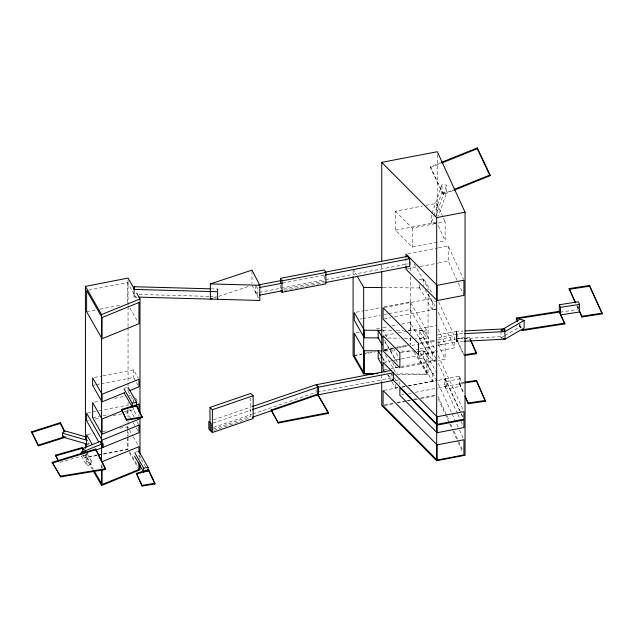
<?xml version="1.0" encoding="UTF-8"?>
<svg xmlns="http://www.w3.org/2000/svg" width="634" height="634" viewBox="0 0 634 634"><rect width="100%" height="100%" fill="white"/><g stroke="black" fill="none" stroke-linecap="round" stroke-linejoin="round"><path stroke-width="0.48" stroke-dasharray="3.17 2.38" d="M136.952 297.084L134.004 297.005L134.146 295.214M217.692 290.816L217.842 289.025L211.938 288.866M432.008 213.349L442.033 184.534L446.598 185.065L446.598 192.657L438.506 215.893M435.923 223.327L431.358 222.803L433.624 216.297M433.949 215.362L442.033 192.126L442.033 184.534M435.923 215.734L446.598 185.065M89.386 443.245L88.34 444.442L88.34 440.646M500.979 331.265L500.979 337.914L504.284 335.98M505.108 335.497L519.999 326.803L521.647 327.295M85.447 454.475L88.094 453.397M453.112 190.604L443.198 194.598L430.415 167.566L430.415 166.805L440.527 162.74M430.415 167.566L441.438 163.128M443.198 194.598L443.198 193.838L453.112 189.843M213.484 419.843L251.746 406.743M213.056 423.116L251.318 410.016M213.484 427.443L251.746 414.343M252.681 414.018L316.136 392.287L316.136 389.442M212.786 429.242L250.779 416.237L250.779 398.192M213.991 430.391L250.39 417.925M214.046 297.877L217.747 296.657M218.675 296.347L249.217 286.235M59.881 462.344L85.709 454.998L85.709 454.237M88.506 290.142L127.466 282.582L134.162 294.216M86.604 311.73L96.106 309.883M99.91 309.146L121.768 304.899M431.445 292.211L423.781 279.008L419.375 279.863L420.334 281.512M419.375 284.611L419.375 287.464L422.022 286.948M425.121 289.762L432.309 302.141L436.715 301.285M419.375 287.464L432.309 309.733L436.715 308.885L427.617 293.209M94.537 377.42L102.145 375.946M103.096 375.756L133.536 369.844L138.45 378.395M92.635 385.385L95.488 384.83M96.439 384.648L100.243 383.911M101.194 383.721L133.536 377.444L137.958 385.139M419.375 330.782L423.781 329.934L436.715 352.203L432.309 353.059L419.375 330.782L419.375 338.382L432.309 360.659L436.715 359.803L423.781 337.526L423.781 329.934M419.375 338.382L423.781 337.526M94.537 402.178L100.243 401.068M114.516 398.295L124.026 396.448M128.781 395.529L130.683 395.156M87.555 412.908L98.008 410.88M98.959 410.689L127.466 405.158M378.173 358.416L380.82 357.901M419.375 351.268L423.781 350.412L436.715 372.689L432.309 373.545L419.851 352.092M92.635 417.743L99.292 416.443M103.096 415.706L108.81 414.596M124.026 411.64L133.536 409.794L136.976 415.777M399.848 359.216L395.442 360.072L384.584 341.377M86.604 420.722L88.506 420.35M95.155 419.058L99.91 418.139M113.217 415.547L121.768 413.891M125.564 413.154L127.466 412.782L130.335 417.774M419.375 358.868L423.781 358.012L436.715 380.289L432.309 381.137L419.375 358.868L419.375 356.015M392.478 362.569L395.442 367.665L398.968 366.983M87.555 434.504L94.204 433.212M102.763 431.556L106.56 430.811M119.866 428.227L127.466 426.753L128.9 429.25M398.968 379.869L395.442 380.551L394.451 378.855M391.986 382.207L395.442 388.151L399.848 387.295M85.431 455.315L85.431 457.296L97.05 455.038M98.024 454.847L128.052 449.015L128.052 429.258M86.604 453.682L86.604 457.479L97.057 455.45M98.008 455.267L127.466 449.546L127.466 437.198M123.662 388.317L127.188 387.636M134.527 452.335L138.061 451.662M83.157 455.283L86.874 461.75L91.288 460.902L91.288 464.698L86.874 465.546L81.295 455.846L85.709 454.998L91.288 464.698M437.397 242.259L412.243 247.07L395.442 230.174L395.442 211.185L422.315 206.05M426.159 205.313L436.715 203.292L443.134 217.383M395.442 230.174L436.715 222.28M395.442 211.185L412.243 228.082L437.397 223.263M438.363 223.081L445.139 221.781L445.139 240.777L438.363 242.069M407.9 253.687L437.658 247.989M438.617 247.807L448.222 245.968L463.525 279.332M282.51 283.144L324.243 275.156M255.819 285.427L255.819 293.019L280.077 288.375M281.052 288.193L324.719 279.832M325.694 279.642L408.185 263.855M283.35 289.175L324.434 281.314L324.434 275.616M284.452 290.372L324.243 282.748M406.941 269.062L419.415 266.676M420.382 266.494L437.658 263.181M438.617 262.999L448.222 261.16L457.883 282.233M356.189 312.237L363.9 310.763M364.867 310.581L380.289 307.625M384.149 306.888L410.174 301.903L426.841 330.837L426.841 338.429L415.119 338.31M384.038 307.561L432.832 298.226M360.049 319.1L361.974 318.728M362.941 318.545L380.289 315.225M384.149 314.488L388 313.743M388.967 313.561L410.174 309.503L426.841 338.429M384.038 318.957L390.734 317.674M394.562 316.945L435.709 309.075M356.189 332.747L360.049 332.01M376.438 328.872L382.215 327.77M383.182 327.58L388 326.661M391.86 325.924L397.637 324.814M401.496 324.077L410.174 322.413L426.841 351.347L426.841 374.131L396.551 373.822M384.989 335.386L394.562 333.563M398.39 332.826L406.996 331.178M407.955 330.996L436.66 325.511M437.508 334.95L456.345 331.352L457.811 333.904L457.811 341.496L438.974 345.094L438.974 337.494L457.811 333.904M354.049 355.381L361.737 353.907M365.58 353.178L372.309 351.886M384.806 349.493L393.46 347.836M397.304 347.099L406.917 345.261M420.382 342.994L437.46 339.729M438.411 339.547L454.538 336.464L454.538 347.86L438.411 350.943M354.263 355.904L361.974 354.43M362.941 354.248L375.471 351.846M384.149 350.19L393.785 348.343M394.752 348.153L408.241 345.57M384.038 350.768L396.472 348.383M397.431 348.201L407.955 346.188M411.783 345.459L419.439 343.993M420.397 343.81L435.709 340.886M437.508 342.542L456.345 338.944L457.811 341.496M400.839 352.472L412.393 350.253M416.253 349.516L419.137 348.969M420.104 348.779L437.436 345.467M438.395 345.276L445.139 343.985L445.139 359.177L438.395 360.469M420.382 354.39L437.46 351.125M384.038 362.252L392.644 360.611M393.603 360.429L400.3 359.145M401.259 358.963L419.439 355.484M420.397 355.302L435.709 352.377M384.038 369.852L389.775 368.75M390.734 368.568L397.431 367.292M401.259 366.555L435.709 359.969M400.839 367.665L437.436 360.659M317.206 392.145L391.907 377.84L391.907 374.044M384.038 390.362L398.39 387.62M402.218 386.883L406.996 385.971M407.955 385.789L435.709 380.479M444.783 378.886L459.27 376.128L460.728 378.672L460.728 386.272L446.249 389.03L444.783 386.486L444.783 378.886L446.249 381.438L446.249 389.03M401.805 387.319L404.69 386.772M408.542 386.035L437.436 380.503M438.395 380.313L445.139 379.029L460.656 412.853M446.249 381.438L460.728 378.672M444.783 386.486L464.048 383.007M401.805 394.919L403.731 394.546M408.542 393.627L411.434 393.072M415.286 392.335L437.436 388.095M438.395 387.913L445.139 386.621L457.391 413.328M384.608 404.888L393.231 403.24M397.066 402.503L405.689 400.854M406.648 400.672L409.516 400.117M413.352 399.388L417.188 398.651M421.016 397.914L436.351 394.982M384.038 405.554L393.603 403.723M397.431 402.994L404.127 401.71M407.955 400.981L410.824 400.426M414.652 399.697L419.439 398.786M420.397 398.596L435.709 395.671M560.25 312.19L577.415 309.535M464.048 382.254L459.27 382.96L463.541 392.541M463.557 341.266L456.631 341.623L456.211 338.944L456.211 331.352L463.137 330.996M456.211 331.352L456.631 334.023L463.557 333.666M456.211 338.944L463.137 338.596M464.12 338.54L503.689 336.527M383.182 287.59L422.212 287.994M382.873 330.385L392.644 330.48M396.551 330.52L403.39 330.591M408.28 330.647L426.841 330.837M387.754 338.033L399.483 338.152M404.365 338.199L411.212 338.271M384.822 350.911L395.576 351.022M401.441 351.085L416.094 351.236M417.069 351.244L426.841 351.347M396.844 374.329L428.069 374.654L428.069 293.962M139.139 294.461L208.99 296.379M209.973 296.403L215.877 296.569M442.033 192.126L446.598 192.657M500.979 337.914L502.627 338.405M387.929 374.908L391.392 378.395M382.587 329.482L387.517 337.977M393.437 348.169L398.865 357.521M384.561 340.474L398.374 364.265M384.584 348.977L385.575 350.673M385.543 355.064L395.901 372.903M382.587 357.56L385.543 362.656M394.427 377.951L397.383 383.047M382.611 358.464L384.093 361.015M391.495 373.759L392.478 375.455M387.548 374.559L391.495 381.351M414.097 352.013L426.841 374.131M134.638 295.048L136.556 298.368M129.859 307.95L137.99 322.08M135.502 398.025L138.45 403.153M128.076 391.265L133.766 401.163M129.859 409.31L134.162 416.792M137.031 421.784L138.466 424.273M133.203 422.759L135.597 426.912M136.072 427.744L137.99 431.072M129.376 430.082L132.728 435.899M133.203 436.731L137.99 445.044M145.669 466.981L138.941 455.291L138.941 457.146M129.376 452.866L138.941 469.493M87.104 453.627L91.288 460.902M414.129 263.784L428.069 288.058L428.069 290.023M459.27 376.128L459.27 383.721L460.728 386.272M417.489 356.245L428.069 374.654M353.09 268.967L356.451 274.831M256.302 286.275L257.285 287.979L257.285 295.571L255.819 293.019M129.487 451.519L138.085 466.513M85.431 457.296L92.279 469.247M86.604 457.479L93.364 469.295M251.991 285.316L258.506 297.94M430.415 166.805L443.198 193.838M519.412 324.798L520.997 328.174M519.016 324.711L520.601 328.087M576.948 305.533L578.588 309.099M576.948 306.293L578.176 308.972M458.287 283.113L463.525 294.525M438.696 301.927L454.538 336.464M438.284 312.435L454.538 347.86M438.276 329.03L445.139 343.985M438.276 344.222L445.139 359.177M438.292 355.737L463.517 410.737M438.292 363.337L461.076 413.011M461.481 413.899L462.701 416.562M461.069 413.748L462.701 417.307M457.803 414.224L460.656 420.453M461.069 421.341L463.517 426.682M438.292 383.847L459.04 429.083M459.452 429.971L463.113 437.951M438.126 396.575L446.693 415.254M447.097 416.142L449.134 420.588M450.766 424.146L452.399 427.704M454.031 431.263L463.01 450.822M438.292 399.04L449.276 422.989M449.68 423.877L452.533 430.082M452.938 430.969L457.819 441.613M458.231 442.5L462.701 452.256M443.538 218.262L445.139 221.781M438.324 225.807L445.139 240.777M463.462 353.962L456.417 338.176L469.588 337.494L469.588 338.255L456.417 338.936L463.462 354.723M459.27 383.721L463.541 393.302M578.366 305.588L578.366 309.384M519.999 323.95L519.999 326.803M456.631 334.023L456.631 341.623M456.345 331.352L456.345 338.944M448.222 245.968L448.222 261.16M445.139 379.029L445.139 386.621M437.309 154.68L437.309 215.948M436.715 203.292L436.715 216.59M432.309 302.141L432.309 309.733M432.309 353.059L432.309 360.659M432.309 373.545L432.309 381.137M431.358 215.203L431.358 222.803M423.781 279.008L423.781 285.657M423.781 350.412L423.781 358.012M412.243 228.082L412.243 247.07M410.761 261.866L410.761 271.709M410.761 276.622L410.761 333.698M410.761 337.637L410.761 344.524M410.174 301.903L410.174 309.503M410.174 322.413L410.174 332.858M410.174 337.605L410.174 344.254M405.982 257.856L405.982 265.448M399.848 381.597L399.848 384.45M395.442 365.77L395.442 367.665M395.442 384.355L395.442 388.151M381.731 265.123L381.731 270.068M381.731 374.805L381.731 380.733M353.09 270.94L353.09 275.861M280.482 284.975L280.482 289.722M251.991 271.075L251.991 283.414M217.842 289.025L217.842 290.927M139.995 456.012L139.995 458.976M138.941 414.454L138.941 416.348M134.004 295.103L134.004 297.005M133.536 369.844L133.536 377.444M133.536 399.349L133.536 402.202M133.536 407.9L133.536 409.794M128.052 280.077L128.052 305.762M128.052 306.753L128.052 326.51M128.052 327.501L128.052 381.834M128.052 382.825L128.052 386.772M128.052 387.762L128.052 392.7M128.052 402.582L128.052 405.546M128.052 409.501L128.052 417.402M128.052 421.356L128.052 428.267M127.466 282.582L127.466 302.83M127.466 409.921L127.466 412.782M127.466 426.753L127.466 428.655M127.466 429.598L127.466 436.247M102.05 465.499L102.05 468.352M101.583 464.714L101.583 468.669M86.874 461.75L86.874 465.546M67.006 436.018L67.006 436.771"/><path stroke-width="0.95" d="M134.004 294.16L134.226 286.726L210.956 288.835M87.421 444.18L62.449 436.961L62.449 433.157L64.533 430.755L85.804 436.905M62.449 436.961L63.495 435.756M464.548 333.619L505.1 331.55L524.12 320.447L524.12 328.04L505.1 339.15L464.548 341.219M101.583 460.767L101.583 314.551L139.995 298.931L136.651 293.098M124.549 392.7L102.05 401.845L102.05 394.245L138.941 379.251L138.941 386.851L129.946 390.504M121.847 410.959L102.05 419.003L102.05 434.195L138.941 419.201M136.247 405.102L138.941 404.009L138.941 411.601M102.05 461.703L138.941 446.701L138.941 452.399M93.261 470.951L101.583 485.462L139.995 469.849L139.995 464.904M82.769 452.28L82.769 448.484L100.449 441.296L100.449 443.198M96.051 450.164L103.12 447.295L103.12 443.499L85.447 450.679L82.769 448.484M441.438 162.367L477.275 147.936L490.066 174.952L490.066 175.713L454.015 190.24M442.358 162.756L477.275 148.697L477.275 147.936M454.015 189.479L490.066 174.952M210.005 430.193L210.005 407.408L250.779 393.445L253.148 395.751L253.148 418.543L212.382 432.507L208.824 429.036L208.824 421.444L211.193 423.75L211.193 431.35M210.005 407.408L212.382 409.715L253.148 395.751M252.681 406.426L316.136 384.695L318.514 387.002L318.514 394.602L252.253 417.291M252.253 409.691L318.514 387.002M271.186 410.047L317.697 394.118L328.499 412.591L328.499 413.352L278.334 423.029L271.186 410.047L278.334 423.029M212.192 298.495L210.345 299.105L210.345 283.913L251.991 270.124L259.805 285.276L259.805 300.468L138.917 297.14M65.159 437.365L38.325 445.892L31.7 432.531L31.7 431.77L60.381 422.648L64.937 431.833M31.7 432.531L60.381 423.409L60.381 422.648M38.325 445.892L38.325 445.139L65.159 436.604M136.381 473.392L148.57 469.58L154.878 483.243L154.878 484.004L142.198 486.064L136.381 473.392L142.198 486.064M136.381 474.153L148.57 470.341L148.57 469.58M52.21 462.337L95.813 449.031L105.561 468.732L105.561 469.493L60.721 476.887L52.21 462.337L60.721 476.887M52.21 463.097L95.813 449.791L95.813 449.031M121.522 409.39L136.381 404.952L142.198 416.863L142.198 417.624L126.649 420.215L121.522 409.39L126.649 420.215M121.522 410.15L136.381 405.712L136.381 404.952M58.114 460.934L55.586 455.149L82.333 447.541L83.181 449.213M55.586 455.909L82.333 448.301L82.333 447.541M85.431 439.513L85.431 286.378L128.052 278.096L134.265 288.93M405.982 256.905L405.982 254.06L437.095 285.355L463.929 280.204L463.929 295.396L437.095 300.548L405.982 269.252L405.982 266.399M124.137 389.141L132.197 403.161L136.611 402.313L136.611 406.109L132.197 406.957L124.137 392.937M81.295 453.944L81.295 452.042L85.709 451.202M278.334 422.268L328.499 412.591M135.01 453.167L143.656 468.201L148.071 467.353L148.071 471.157L143.656 471.997L134.527 456.131M385.155 372.126L383.079 370.034L383.079 362.434L437.095 416.768L463.929 411.624L463.929 419.217L437.095 424.368L392.081 379.092M437.095 425.129L463.929 419.977L463.929 427.578L437.095 432.721L399.88 395.291L399.88 387.691L437.095 425.129L437.095 432.721M437.095 444.878L463.929 439.727L463.929 454.919L437.095 460.07L383.079 405.736L383.079 390.544L437.095 444.878L437.095 460.07M381.731 261.168L381.731 162.359L437.309 151.716L465.047 212.192L465.047 455.267L436.675 460.704L381.731 405.443L381.731 381.723M381.731 162.359L436.675 217.621L465.047 212.192M280.482 283.081L280.482 278.326L324.434 269.918L325.892 272.462L325.892 283.858L281.948 292.274L280.965 290.57M258.727 284.872L281.052 280.593M324.719 272.232L408.185 256.255L409.651 258.807L409.651 266.399L325.218 282.566M280.482 278.326L281.948 280.878L325.892 272.462M259.219 287.606L282.51 283.144M325.218 274.966L409.651 258.807M259.219 295.198L282.51 290.737M390.94 370.43L316.239 384.735L317.697 387.279L317.697 394.879L328.499 413.352M317.697 387.279L393.373 372.792L393.373 380.392L317.697 394.879M126.649 419.454L142.198 416.863M60.721 476.126L105.561 468.732M142.198 485.303L154.878 483.243M517.431 321.343L516.25 318.046L559.299 311.318L564.831 323.887L521.782 330.615L521.782 329.862L564.831 323.134M516.25 318.807L559.299 312.079L564.831 323.887M559.299 304.74L578.366 301.792L579.579 304.383L579.579 311.976L560.504 314.932L560.504 307.332L559.299 304.74L559.299 312.34M560.504 307.332L579.579 304.383M575.3 302.727L569.142 288.589L589.572 285.451L602.3 313.862L581.869 317L579 310.755M569.142 289.342L589.572 286.211L602.3 313.862M579 309.994L581.869 316.239L602.3 313.101M464.825 354.691L476.491 352.956L476.491 353.717L464.825 355.452M465.007 382.112L476.491 380.4L485.422 401.187L468.201 403.747L465.094 396.781M465.007 382.865L476.491 381.161L485.422 401.187M465.094 396.028L468.201 402.994L485.422 400.434M465.11 330.893L504.68 328.88L505.1 339.15L503.451 338.651M357.418 276.503L363.67 287.392L382.207 287.582M378.966 337.938L364.304 337.787L354.263 320.202L354.263 312.61L364.304 330.195L381.898 330.369M377.983 373.632L364.304 373.489L354.263 355.904L354.263 333.119L364.304 350.697L381.898 350.879M353.09 276.844L353.09 355.563L363.67 373.989L373.426 374.092M210.345 283.913L259.805 285.276M134.004 289.413L217.621 291.711L217.621 299.303M62.449 433.157L87.421 440.376M524.12 320.447L519.999 319.203L500.979 330.314L505.1 331.55M382.12 337.129L378.173 330.338L378.173 337.93L382.12 344.73M382.12 357.616L378.173 350.816L378.173 358.416L382.12 365.208M128.076 387.469L136.611 402.313M138.941 451.487L148.071 467.353M81.295 452.042L82.222 453.659M85.431 286.378L101.583 314.551M101.567 316.683L86.604 290.515L86.604 311.73L101.567 337.898M101.575 393.429L92.635 377.793L92.635 385.385L101.575 401.021M101.575 418.186L92.635 402.542L92.635 417.743L101.575 433.379M101.567 439.259L86.604 413.091L86.604 420.722L98.666 441.819M92.398 444.822L86.604 434.686L86.604 447.033M99.15 456.639L101.083 460.015M94.323 470.983L101.567 483.647M82.333 448.301L83.181 449.974M55.586 455.149L58.542 461.013M60.381 423.409L64.525 431.762M31.7 431.77L38.325 445.139M95.813 449.791L105.561 469.493M136.381 405.712L142.198 417.624M477.275 148.697L490.066 175.713M516.25 318.046L517.827 321.422M148.57 470.341L154.878 484.004M569.142 288.589L575.712 302.854M470.357 339.214L476.491 352.956M469.968 339.111L476.491 353.717M589.572 285.451L589.572 286.211M581.869 316.239L581.869 317M504.68 328.88L504.68 330.774M476.491 380.4L476.491 381.161M468.201 402.994L468.201 403.747M437.095 285.355L437.095 300.548M437.095 416.768L437.095 424.368M436.675 217.621L436.675 460.704M408.185 256.255L408.185 258.157M381.731 272.041L381.731 372.832M364.304 330.195L364.304 337.787M364.304 350.697L364.304 373.489M363.67 287.392L363.67 373.989M281.948 280.878L281.948 292.274M212.382 409.715L212.382 432.507M143.656 468.201L143.656 471.997M139.995 298.931L139.995 413.534M139.995 417.489L139.995 454.039M138.941 462.844L138.941 469.493L102.05 484.487L102.05 469.295M134.226 286.726L134.226 288.628M132.197 403.161L132.197 406.957M101.583 469.659L101.583 485.462M85.431 443.467L85.431 448.404M138.941 302.529L102.05 317.523L102.05 338.738L138.941 323.744L138.941 302.529M138.941 425.105L102.05 440.107L102.05 447.731L138.941 432.737L138.941 425.105M418.488 343.359L383.079 307.744L383.079 319.14L418.488 354.755L418.488 343.359M399.88 352.655L383.079 335.758L383.079 350.951L399.88 367.847L399.88 352.655"/></g></svg>
